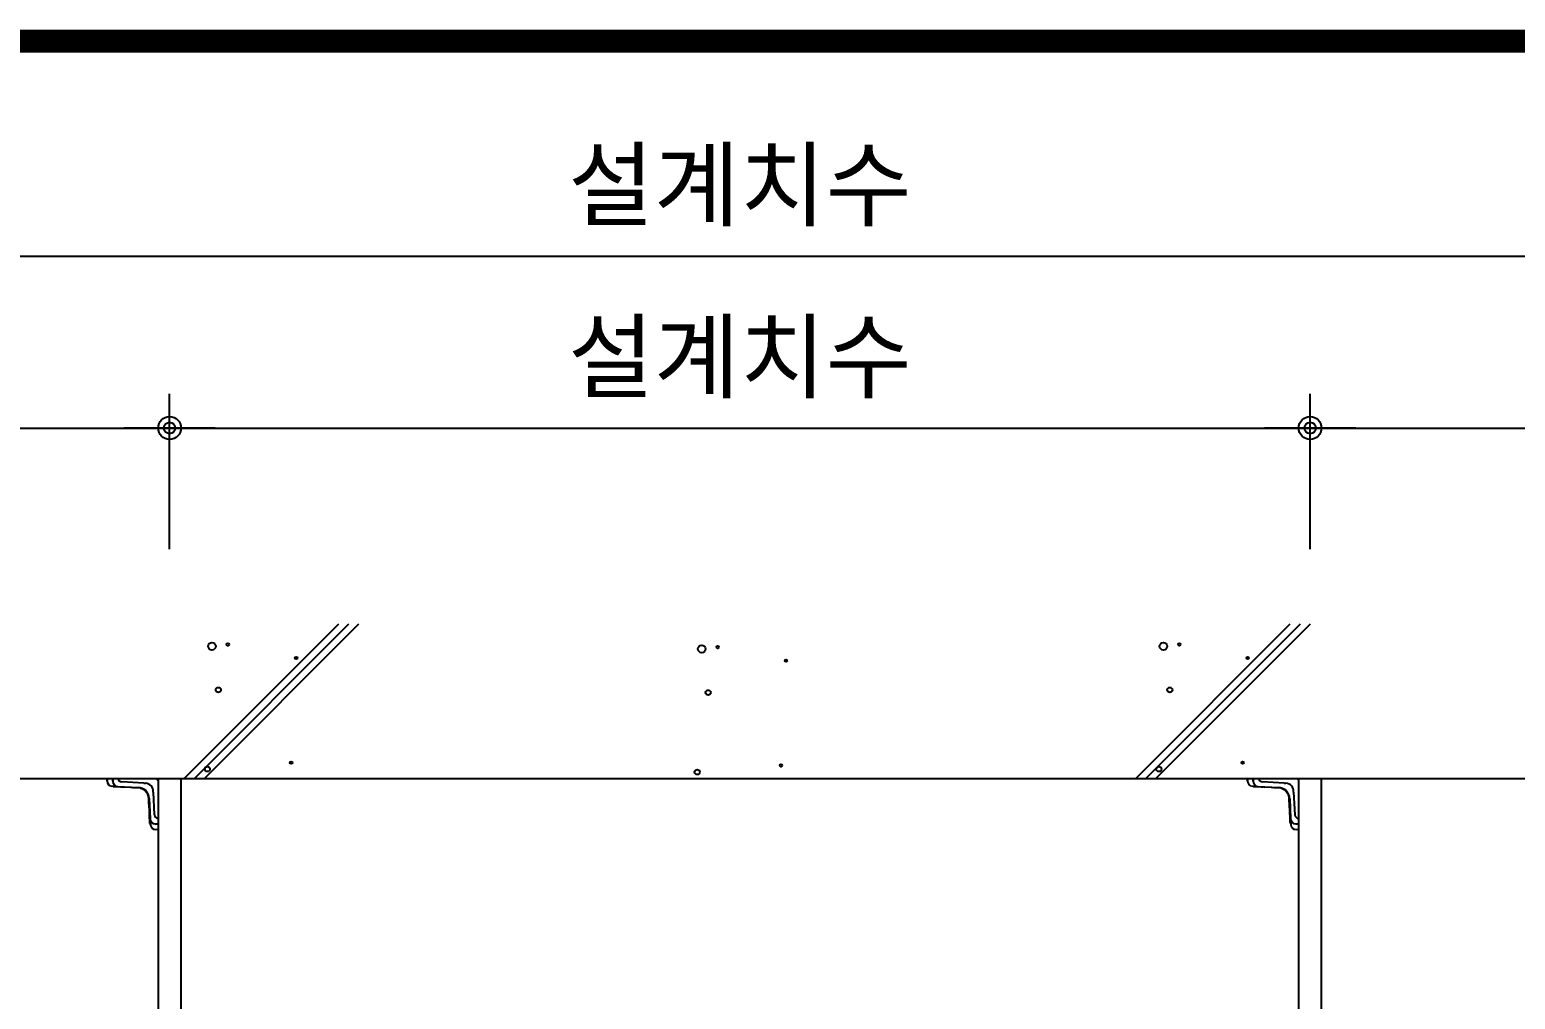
# Model space of a CAD drawing. Extents: x -256 to 8104, y -176 to 5714.
# Drawn here: x 3159 to 3810, y 3604 to 4029 of the extents above; entities that cross this region are included whole.
import ezdxf

# ---------------------------------------------------------------- set-up
doc = ezdxf.new("R2010")
doc.units = 0
doc.header["$LTSCALE"] = 30
doc.layers.get('0').update_dxf_attribs({"linetype": 'CONTINUOUS'})
doc.layers.get('DEFPOINTS').update_dxf_attribs({"linetype": 'CONTINUOUS'})
for name, color, linetype in [('0_toilet', 6, 'CONTINUOUS'), ('DIM', 7, 'CONTINUOUS'), ('경첩', 4, 'CONTINUOUS'), ('해치', 8, 'CONTINUOUS')]:
    doc.layers.add(name, color=color, linetype=linetype)
doc.styles.add('돋움', font='malgun.ttf')
doc.dimstyles.new('10', dxfattribs={"dimscale": 10, "dimtxt": 3, "dimasz": 1, "dimexe": 1.5, "dimexo": 2, "dimgap": 1, "dimtad": 1, "dimdec": 0, "dimlunit": 6, "dimtxsty": '돋움', "dimblk": 'DIMDOT', "dimcen": -1, "dimdle": 1.5, "dimclrt": 3, "dimazin": 3, "dimtfac": 1, "dimtdec": 0, "dimtix": 1, "dimtmove": 2, "dimatfit": 3, "dimldrblk": 'DIMDOT', "dimarcsym": 0})

# ---------------------------------------------------------------- blocks, each defined once
blk = doc.blocks.new('DIMDOT')
at = {"linetype": 'Continuous'}
blk.add_line((-2, 0), (2, 0), dxfattribs=at)
for radius in [0.5, 0.25]:
    blk.add_circle((0, 0), radius, dxfattribs=at)
blk = doc.blocks.new('*D18')
at = {"layer": 'DEFPOINTS', "color": 0, "ltscale": 10, "transparency": 16777216}
for p in [(12541.71, 4030.39), (12041.71, 3957.26), (12541.71, 3957.26)]:
    blk.add_point(p, dxfattribs=at)
at = {"layer": 'DIM', "color": 0, "lineweight": -2, "ltscale": 10, "transparency": 16777216}
for p, q in [((12041.71, 3977.26), (12041.71, 4045.39)), ((12541.71, 3977.26), (12541.71, 4045.39)), ((12051.71, 4030.39), (12531.71, 4030.39))]:
    blk.add_line(p, q, dxfattribs=at)
at = {"layer": 'DIM', "color": 0, "lineweight": -2, "ltscale": 10, "transparency": 16777216, "xscale": 10, "yscale": 10, "zscale": 10, "rotation": 180}
blk.add_blockref('DIMDOT', (12041.71, 4030.39), dxfattribs=at)
at = {"layer": 'DIM', "color": 0, "lineweight": -2, "ltscale": 10, "transparency": 16777216, "xscale": 10, "yscale": 10, "zscale": 10}
blk.add_blockref('DIMDOT', (12541.71, 4030.39), dxfattribs=at)
at = {"layer": 'DIM', "color": 3, "ltscale": 10, "transparency": 16777216, "insert": (12291.71, 4060.04), "char_height": 30, "attachment_point": 5, "style": '돋움'}
blk.add_mtext('설계치수', dxfattribs=at)
blk = doc.blocks.new('*D19')
at = {"layer": 'DEFPOINTS', "color": 0, "ltscale": 10, "transparency": 16777216}
for p in [(12541.71, 4105.72), (11041.71, 3957.26), (12541.71, 3957.26)]:
    blk.add_point(p, dxfattribs=at)
at = {"layer": 'DIM', "color": 0, "lineweight": -2, "ltscale": 10, "transparency": 16777216}
for p, q in [((11041.71, 3977.26), (11041.71, 4120.72)), ((12541.71, 3977.26), (12541.71, 4120.72)), ((11051.71, 4105.72), (12531.71, 4105.72))]:
    blk.add_line(p, q, dxfattribs=at)
at = {"layer": 'DIM', "color": 0, "lineweight": -2, "ltscale": 10, "transparency": 16777216, "xscale": 10, "yscale": 10, "zscale": 10, "rotation": 180}
blk.add_blockref('DIMDOT', (11041.71, 4105.72), dxfattribs=at)
at = {"layer": 'DIM', "color": 0, "lineweight": -2, "ltscale": 10, "transparency": 16777216, "xscale": 10, "yscale": 10, "zscale": 10}
blk.add_blockref('DIMDOT', (12541.71, 4105.72), dxfattribs=at)
at = {"layer": 'DIM', "color": 3, "ltscale": 10, "transparency": 16777216, "insert": (11791.71, 4135.38), "char_height": 30, "attachment_point": 5, "style": '돋움'}
blk.add_mtext('설계치수', dxfattribs=at)
blk = doc.blocks.new('*D20')
at = {"layer": 'DEFPOINTS', "color": 0, "ltscale": 10, "transparency": 16777216}
for p in [(12041.71, 4030.39), (11541.71, 3957.26), (12041.71, 3957.26)]:
    blk.add_point(p, dxfattribs=at)
at = {"layer": 'DIM', "color": 0, "lineweight": -2, "ltscale": 10, "transparency": 16777216}
for p, q in [((11541.71, 3977.26), (11541.71, 4045.39)), ((12041.71, 3977.26), (12041.71, 4045.39)), ((11551.71, 4030.39), (12031.71, 4030.39))]:
    blk.add_line(p, q, dxfattribs=at)
at = {"layer": 'DIM', "color": 0, "lineweight": -2, "ltscale": 10, "transparency": 16777216, "xscale": 10, "yscale": 10, "zscale": 10, "rotation": 180}
blk.add_blockref('DIMDOT', (11541.71, 4030.39), dxfattribs=at)
at = {"layer": 'DIM', "color": 0, "lineweight": -2, "ltscale": 10, "transparency": 16777216, "xscale": 10, "yscale": 10, "zscale": 10}
blk.add_blockref('DIMDOT', (12041.71, 4030.39), dxfattribs=at)
at = {"layer": 'DIM', "color": 3, "ltscale": 10, "transparency": 16777216, "insert": (11791.71, 4060.04), "char_height": 30, "attachment_point": 5, "style": '돋움'}
blk.add_mtext('설계치수', dxfattribs=at)
blk = doc.blocks.new('*D21')
at = {"layer": 'DEFPOINTS', "color": 0, "ltscale": 10, "transparency": 16777216}
for p in [(11541.71, 4030.39), (11041.71, 3957.26), (11541.71, 3957.26)]:
    blk.add_point(p, dxfattribs=at)
at = {"layer": 'DIM', "color": 0, "lineweight": -2, "ltscale": 10, "transparency": 16777216}
for p, q in [((11041.71, 3977.26), (11041.71, 4045.39)), ((11541.71, 3977.26), (11541.71, 4045.39)), ((11051.71, 4030.39), (11531.71, 4030.39))]:
    blk.add_line(p, q, dxfattribs=at)
at = {"layer": 'DIM', "color": 0, "lineweight": -2, "ltscale": 10, "transparency": 16777216, "xscale": 10, "yscale": 10, "zscale": 10, "rotation": 180}
blk.add_blockref('DIMDOT', (11041.71, 4030.39), dxfattribs=at)
at = {"layer": 'DIM', "color": 0, "lineweight": -2, "ltscale": 10, "transparency": 16777216, "xscale": 10, "yscale": 10, "zscale": 10}
blk.add_blockref('DIMDOT', (11541.71, 4030.39), dxfattribs=at)
at = {"layer": 'DIM', "color": 3, "ltscale": 10, "transparency": 16777216, "insert": (11291.71, 4060.04), "char_height": 30, "attachment_point": 5, "style": '돋움'}
blk.add_mtext('설계치수', dxfattribs=at)
blk = doc.blocks.new('AURA_01', base_point=(8321.48, 175.76))
blk.add_line((11041.71, 3876.82), (12541.71, 3876.82))
at = {"color": 4}
for p, q in [((11530.45, 3874.74), (11520.73, 3875.33)), ((12030.4, 3874.74), (12020.68, 3875.33)), ((11530.45, 3874.74), (11531.12, 3874.74)), ((11534.53, 3870.87), (11535.03, 3860.84)), ((12030.4, 3874.74), (12031.07, 3874.74)), ((12034.48, 3870.87), (12034.98, 3860.84))]:
    blk.add_line(p, q, dxfattribs=at)
at = {"color": 8, "const_width": 10}
blk.add_lwpolyline([(10805.64, 4199.92), (14153.46, 4199.92)], dxfattribs=at)
at = {"color": 4}
for centre, radius, start, end in [((11520.81, 3876.93), 1.61, 184.02269, 266.84997), ((12020.76, 3876.93), 1.61, 184.02269, 266.84997), ((11530.88, 3871.09), 3.66, 356.64811, 86.2207), ((12030.83, 3871.09), 3.66, 356.64811, 86.2207), ((11536.68, 3861.02), 1.65, 186.1664, 269.59836), ((12036.63, 3861.02), 1.65, 186.1664, 269.59836)]:
    blk.add_arc(centre, radius, start, end, dxfattribs=at)
at = {"layer": '0_toilet'}
for p, q in [((11536.71, 3876.82), (11536.71, 3151.82)), ((11546.71, 3876.82), (11546.71, 3151.82)), ((12036.66, 3876.82), (12036.66, 3151.82)), ((12046.76, 3151.81), (12046.76, 3876.81))]:
    blk.add_line(p, q, dxfattribs=at)
at = {"layer": '경첩', "color": 4, "linetype": 'Continuous', "lineweight": 15}
for p, q in [((11514.21, 3875.68), (11514.21, 3876.82)), ((11514.21, 3876.82), (11514.46, 3876.82)), ((11514.46, 3875.68), (11514.21, 3875.68)), ((11514.46, 3876.82), (11514.46, 3875.68)), ((11514.46, 3876.82), (11516.61, 3876.82)), ((11516.61, 3876.82), (11516.61, 3875.57)), ((11516.61, 3875.57), (11516.71, 3875.57)), ((11516.71, 3875.56), (11516.71, 3876.82)), ((11516.71, 3876.82), (11516.96, 3876.82)), ((11516.71, 3875.56), (11516.96, 3875.56)), ((11516.96, 3876.82), (11516.96, 3875.56)), ((11535.21, 3876.82), (11516.96, 3876.82)), ((11536.71, 3857.07), (11536.71, 3875.32)), ((12014.16, 3875.68), (12014.16, 3876.82)), ((12014.16, 3876.82), (12014.41, 3876.82)), ((12014.41, 3875.68), (12014.16, 3875.68)), ((12014.41, 3876.82), (12014.41, 3875.68)), ((12014.41, 3876.82), (12016.56, 3876.82)), ((12016.56, 3876.82), (12016.56, 3875.57)), ((12016.56, 3875.57), (12016.66, 3875.57)), ((12016.66, 3875.56), (12016.66, 3876.82)), ((12016.66, 3876.82), (12016.91, 3876.82)), ((12016.66, 3875.56), (12016.91, 3875.56)), ((12016.91, 3876.82), (12016.91, 3875.56)), ((12035.16, 3876.82), (12016.91, 3876.82)), ((12036.66, 3857.07), (12036.66, 3875.32)), ((11518.95, 3873.21), (11516.45, 3873.33)), ((11516.47, 3873.58), (11517.91, 3873.51)), ((11516.95, 3873.14), (11517.11, 3873.3)), ((11516.95, 3873.14), (11517.03, 3873.05)), ((11520.25, 3872.9), (11517.03, 3873.05)), ((11527.93, 3872.79), (11518.95, 3873.21)), ((11518.97, 3873.46), (11527.94, 3873.04)), ((11520.25, 3872.9), (11520.49, 3873.14)), ((11520.92, 3872.87), (11521.16, 3873.11)), ((11521.26, 3872.85), (11521.5, 3873.09)), ((11521.93, 3872.82), (11522.17, 3873.06)), ((11524.64, 3872.69), (11521.93, 3872.82)), ((11524.64, 3872.69), (11524.87, 3872.93)), ((11525.31, 3872.66), (11525.55, 3872.9)), ((11525.65, 3872.65), (11525.89, 3872.89)), ((11526.32, 3872.61), (11526.56, 3872.85)), ((11527.67, 3872.55), (11526.32, 3872.61)), ((11527.67, 3872.55), (11527.91, 3872.79)), ((11527.91, 3872.54), (11527.67, 3872.55)), ((11528.92, 3872.38), (11529.12, 3872.59)), ((11529.45, 3872.21), (11529.64, 3872.4)), ((11529.7, 3872.1), (11529.89, 3872.29)), ((11530.16, 3871.85), (11530.34, 3872.04)), ((11530.37, 3871.72), (11530.55, 3871.89)), ((11531.46, 3870.68), (11531.64, 3870.86)), ((11531.61, 3870.48), (11531.79, 3870.66)), ((11531.88, 3870.04), (11532.06, 3870.22)), ((11532, 3869.8), (11532.18, 3869.99)), ((11532.16, 3869.4), (11532.36, 3869.6)), ((11532.52, 3869.09), (11532.31, 3868.88)), ((11532.32, 3868.88), (11532.52, 3869.08)), ((11532.39, 3868.51), (11532.6, 3868.72)), ((11532.42, 3868.28), (11532.64, 3868.51)), ((12018.9, 3873.21), (12016.4, 3873.33)), ((12016.42, 3873.58), (12017.86, 3873.51)), ((12016.9, 3873.14), (12017.06, 3873.3)), ((12016.9, 3873.14), (12016.98, 3873.05)), ((12020.2, 3872.9), (12016.98, 3873.05)), ((12027.88, 3872.79), (12018.9, 3873.21)), ((12018.92, 3873.46), (12027.89, 3873.04)), ((12020.2, 3872.9), (12020.44, 3873.14)), ((12020.87, 3872.87), (12021.11, 3873.11)), ((12021.21, 3872.85), (12021.45, 3873.09)), ((12021.88, 3872.82), (12022.12, 3873.06)), ((12024.59, 3872.69), (12021.88, 3872.82)), ((12024.59, 3872.69), (12024.82, 3872.93)), ((12025.26, 3872.66), (12025.5, 3872.9)), ((12025.6, 3872.65), (12025.84, 3872.89)), ((12026.27, 3872.61), (12026.51, 3872.85)), ((12027.62, 3872.55), (12026.27, 3872.61)), ((12027.62, 3872.55), (12027.86, 3872.79)), ((12027.86, 3872.54), (12027.62, 3872.55)), ((12028.87, 3872.38), (12029.07, 3872.59)), ((12029.4, 3872.21), (12029.59, 3872.4)), ((12029.65, 3872.1), (12029.84, 3872.29)), ((12030.11, 3871.85), (12030.29, 3872.04)), ((12030.32, 3871.72), (12030.5, 3871.89)), ((12031.41, 3870.68), (12031.59, 3870.86)), ((12031.56, 3870.48), (12031.74, 3870.66)), ((12031.83, 3870.04), (12032.01, 3870.22)), ((12031.95, 3869.8), (12032.13, 3869.99)), ((12032.11, 3869.4), (12032.31, 3869.6)), ((12032.47, 3869.09), (12032.26, 3868.88)), ((12032.27, 3868.88), (12032.47, 3869.08)), ((12032.34, 3868.51), (12032.55, 3868.72)), ((12032.37, 3868.28), (12032.59, 3868.51)), ((11532.47, 3867.37), (11532.44, 3868.02)), ((11532.47, 3867.37), (11532.71, 3867.61)), ((11532.47, 3867.27), (11532.71, 3867.51)), ((11532.47, 3867.27), (11532.47, 3867.37)), ((11532.49, 3866.93), (11532.47, 3867.27)), ((11532.49, 3866.93), (11532.73, 3867.17)), ((11532.49, 3866.83), (11532.73, 3867.07)), ((11532.49, 3866.83), (11532.49, 3866.93)), ((11532.54, 3865.91), (11532.49, 3866.83)), ((11532.54, 3865.91), (11532.77, 3866.15)), ((11532.55, 3865.68), (11532.79, 3865.91)), ((11532.57, 3865.25), (11532.55, 3865.68)), ((11532.57, 3865.25), (11532.81, 3865.49)), ((11532.57, 3865.25), (11532.81, 3865.48)), ((11532.7, 3862.38), (11532.57, 3865.25)), ((11533.11, 3859.06), (11532.69, 3868.03)), ((11532.7, 3862.38), (11532.94, 3862.61)), ((11532.72, 3862.04), (11532.96, 3862.28)), ((11532.75, 3861.36), (11532.72, 3862.04)), ((11532.94, 3868.04), (11533.36, 3859.07)), ((12032.42, 3867.37), (12032.39, 3868.02)), ((12032.42, 3867.37), (12032.66, 3867.61)), ((12032.42, 3867.27), (12032.66, 3867.51)), ((12032.42, 3867.27), (12032.42, 3867.37)), ((12032.44, 3866.93), (12032.42, 3867.27)), ((12032.44, 3866.93), (12032.68, 3867.17)), ((12032.44, 3866.83), (12032.68, 3867.07)), ((12032.44, 3866.83), (12032.44, 3866.93)), ((12032.49, 3865.91), (12032.44, 3866.83)), ((12032.49, 3865.91), (12032.72, 3866.15)), ((12032.5, 3865.68), (12032.74, 3865.91)), ((12032.52, 3865.25), (12032.5, 3865.68)), ((12032.52, 3865.25), (12032.76, 3865.49)), ((12032.52, 3865.25), (12032.76, 3865.48)), ((12032.65, 3862.38), (12032.52, 3865.25)), ((12033.06, 3859.06), (12032.64, 3868.03)), ((12032.65, 3862.38), (12032.89, 3862.61)), ((12032.67, 3862.04), (12032.91, 3862.28)), ((12032.7, 3861.36), (12032.67, 3862.04)), ((12032.89, 3868.04), (12033.31, 3859.07)), ((11532.75, 3861.36), (11532.99, 3861.6)), ((11532.77, 3861.03), (11533, 3861.26)), ((11532.8, 3860.35), (11533.04, 3860.59)), ((11532.92, 3857.65), (11532.8, 3860.35)), ((11532.92, 3857.65), (11533.16, 3857.89)), ((11533.03, 3857.05), (11533.2, 3857.21)), ((11533.23, 3856.56), (11533.11, 3859.06)), ((11533.41, 3858.02), (11533.48, 3856.57)), ((11535.46, 3857.07), (11536.71, 3857.07)), ((11535.46, 3856.82), (11535.46, 3857.07)), ((11535.46, 3856.82), (11535.46, 3856.72)), ((11536.71, 3856.82), (11535.46, 3856.82)), ((11535.46, 3856.72), (11536.71, 3856.72)), ((11536.71, 3857.07), (11536.71, 3856.82)), ((11536.71, 3856.72), (11536.71, 3854.57)), ((12032.7, 3861.36), (12032.94, 3861.6)), ((12032.72, 3861.03), (12032.95, 3861.26)), ((12032.75, 3860.35), (12032.99, 3860.59)), ((12032.87, 3857.65), (12032.75, 3860.35)), ((12032.87, 3857.65), (12033.11, 3857.89)), ((12032.98, 3857.05), (12033.15, 3857.21)), ((12033.18, 3856.56), (12033.06, 3859.06)), ((12033.36, 3858.02), (12033.43, 3856.57)), ((12035.41, 3857.07), (12036.66, 3857.07)), ((12035.41, 3856.82), (12035.41, 3857.07)), ((12035.41, 3856.82), (12035.41, 3856.72)), ((12036.66, 3856.82), (12035.41, 3856.82)), ((12035.41, 3856.72), (12036.66, 3856.72)), ((12036.66, 3857.07), (12036.66, 3856.82)), ((12036.66, 3856.72), (12036.66, 3854.57)), ((11535.57, 3854.57), (11536.71, 3854.57)), ((11535.57, 3854.57), (11535.57, 3854.32)), ((11536.71, 3854.32), (11535.57, 3854.32)), ((11536.71, 3854.57), (11536.71, 3854.32)), ((12035.52, 3854.57), (12036.66, 3854.57)), ((12035.52, 3854.57), (12035.52, 3854.32)), ((12036.66, 3854.32), (12035.52, 3854.32)), ((12036.66, 3854.57), (12036.66, 3854.32))]:
    blk.add_line(p, q, dxfattribs=at)
at = {"layer": '경첩', "color": 4, "linetype": 'Continuous', "lineweight": 15, "flags": 128}
for points in [[(11516.47, 3873.58), (11516.46, 3873.53), (11516.46, 3873.48), (11516.46, 3873.44), (11516.46, 3873.4), (11516.46, 3873.37), (11516.45, 3873.35), (11516.45, 3873.34), (11516.45, 3873.33)], [(11518.95, 3873.21), (11518.95, 3873.22), (11518.95, 3873.23), (11518.96, 3873.25), (11518.96, 3873.29), (11518.96, 3873.32), (11518.96, 3873.37), (11518.96, 3873.41), (11518.97, 3873.46)], [(11520.92, 3872.87), (11520.91, 3872.87), (11520.87, 3872.87), (11520.81, 3872.87), (11520.72, 3872.88), (11520.62, 3872.88), (11520.5, 3872.89), (11520.38, 3872.9), (11520.25, 3872.9)], [(11521.93, 3872.82), (11521.82, 3872.83), (11521.7, 3872.83), (11521.6, 3872.84), (11521.5, 3872.84), (11521.42, 3872.85), (11521.35, 3872.85), (11521.3, 3872.85), (11521.27, 3872.85), (11521.26, 3872.85)], [(11525.31, 3872.66), (11525.3, 3872.66), (11525.26, 3872.66), (11525.2, 3872.67), (11525.11, 3872.67), (11525.01, 3872.68), (11524.89, 3872.68), (11524.77, 3872.69), (11524.64, 3872.69)], [(11526.32, 3872.61), (11526.19, 3872.62), (11526.07, 3872.63), (11525.95, 3872.63), (11525.85, 3872.64), (11525.76, 3872.64), (11525.7, 3872.64), (11525.66, 3872.65), (11525.65, 3872.65)], [(11527.93, 3872.79), (11527.93, 3872.79), (11527.93, 3872.81), (11527.93, 3872.83), (11527.93, 3872.86), (11527.93, 3872.9), (11527.93, 3872.94), (11527.94, 3872.99), (11527.94, 3873.04)], [(11532.32, 3868.88), (11532.32, 3868.88), (11532.32, 3868.88)], [(11532.42, 3868.28), (11532.4, 3868.45), (11532.39, 3868.51)], [(12016.42, 3873.58), (12016.41, 3873.53), (12016.41, 3873.48), (12016.41, 3873.44), (12016.41, 3873.4), (12016.41, 3873.37), (12016.4, 3873.35), (12016.4, 3873.34), (12016.4, 3873.33)], [(12018.9, 3873.21), (12018.9, 3873.22), (12018.9, 3873.23), (12018.91, 3873.25), (12018.91, 3873.29), (12018.91, 3873.32), (12018.91, 3873.37), (12018.91, 3873.41), (12018.92, 3873.46)], [(12020.87, 3872.87), (12020.86, 3872.87), (12020.82, 3872.87), (12020.76, 3872.87), (12020.67, 3872.88), (12020.57, 3872.88), (12020.45, 3872.89), (12020.33, 3872.9), (12020.2, 3872.9)], [(12021.88, 3872.82), (12021.77, 3872.83), (12021.65, 3872.83), (12021.55, 3872.84), (12021.45, 3872.84), (12021.37, 3872.85), (12021.3, 3872.85), (12021.25, 3872.85), (12021.22, 3872.85), (12021.21, 3872.85)], [(12025.26, 3872.66), (12025.25, 3872.66), (12025.21, 3872.66), (12025.15, 3872.67), (12025.06, 3872.67), (12024.96, 3872.68), (12024.84, 3872.68), (12024.72, 3872.69), (12024.59, 3872.69)], [(12026.27, 3872.61), (12026.14, 3872.62), (12026.02, 3872.63), (12025.9, 3872.63), (12025.8, 3872.64), (12025.71, 3872.64), (12025.65, 3872.64), (12025.61, 3872.65), (12025.6, 3872.65)], [(12027.88, 3872.79), (12027.88, 3872.79), (12027.88, 3872.81), (12027.88, 3872.83), (12027.88, 3872.86), (12027.88, 3872.9), (12027.88, 3872.94), (12027.89, 3872.99), (12027.89, 3873.04)], [(12032.27, 3868.88), (12032.27, 3868.88), (12032.27, 3868.88)], [(12032.37, 3868.28), (12032.35, 3868.45), (12032.34, 3868.51)], [(11532.55, 3865.68), (11532.54, 3865.75), (11532.54, 3865.83), (11532.54, 3865.91)], [(11532.57, 3865.25), (11532.57, 3865.25), (11532.57, 3865.25)], [(11532.69, 3868.03), (11532.69, 3868.03), (11532.7, 3868.03), (11532.73, 3868.03), (11532.76, 3868.03), (11532.8, 3868.04), (11532.84, 3868.04), (11532.89, 3868.04), (11532.94, 3868.04)], [(12032.5, 3865.68), (12032.49, 3865.75), (12032.49, 3865.83), (12032.49, 3865.91)], [(12032.52, 3865.25), (12032.52, 3865.25), (12032.52, 3865.25)], [(12032.64, 3868.03), (12032.64, 3868.03), (12032.65, 3868.03), (12032.68, 3868.03), (12032.71, 3868.03), (12032.75, 3868.04), (12032.79, 3868.04), (12032.84, 3868.04), (12032.89, 3868.04)], [(11532.8, 3860.35), (11532.79, 3860.48), (11532.79, 3860.61), (11532.78, 3860.73), (11532.77, 3860.83), (11532.77, 3860.91), (11532.77, 3860.97), (11532.77, 3861.01), (11532.77, 3861.03)], [(11532.95, 3857.14), (11532.94, 3857.24), (11532.94, 3857.37), (11532.93, 3857.51), (11532.92, 3857.65)], [(11532.95, 3857.14), (11532.97, 3857.12), (11532.99, 3857.1), (11533, 3857.09), (11533.01, 3857.07), (11533.02, 3857.06), (11533.03, 3857.06), (11533.03, 3857.05), (11533.03, 3857.05)], [(11533.11, 3859.06), (11533.11, 3859.06), (11533.13, 3859.06), (11533.15, 3859.06), (11533.18, 3859.06), (11533.22, 3859.06), (11533.26, 3859.06), (11533.31, 3859.07), (11533.36, 3859.07)], [(11533.48, 3856.57), (11533.43, 3856.57), (11533.38, 3856.56), (11533.34, 3856.56), (11533.3, 3856.56), (11533.27, 3856.56), (11533.25, 3856.56), (11533.23, 3856.56), (11533.23, 3856.56)], [(12032.75, 3860.35), (12032.74, 3860.48), (12032.74, 3860.61), (12032.73, 3860.73), (12032.72, 3860.83), (12032.72, 3860.91), (12032.72, 3860.97), (12032.72, 3861.01), (12032.72, 3861.03)], [(12032.9, 3857.14), (12032.89, 3857.24), (12032.89, 3857.37), (12032.88, 3857.51), (12032.87, 3857.65)], [(12032.9, 3857.14), (12032.92, 3857.12), (12032.94, 3857.1), (12032.95, 3857.09), (12032.96, 3857.07), (12032.97, 3857.06), (12032.98, 3857.06), (12032.98, 3857.05), (12032.98, 3857.05)], [(12033.06, 3859.06), (12033.06, 3859.06), (12033.08, 3859.06), (12033.1, 3859.06), (12033.13, 3859.06), (12033.17, 3859.06), (12033.21, 3859.06), (12033.26, 3859.07), (12033.31, 3859.07)], [(12033.43, 3856.57), (12033.38, 3856.57), (12033.33, 3856.56), (12033.29, 3856.56), (12033.25, 3856.56), (12033.22, 3856.56), (12033.2, 3856.56), (12033.18, 3856.56), (12033.18, 3856.56)]]:
    blk.add_lwpolyline(points, dxfattribs=at)
at = {"layer": '경첩', "color": 4, "linetype": 'Continuous', "lineweight": 15}
for centre, radius, start, end in [((11516.56, 3875.68), 2.35, 180, 267.30166), ((11516.56, 3875.68), 2.1, 180, 267.30166), ((11519.06, 3875.56), 2.35, 180, 267.30166), ((11519.06, 3875.56), 2.1, 180, 267.30166), ((11535.21, 3875.32), 1.5, 0, 90), ((12016.51, 3875.68), 2.35, 180, 267.30166), ((12016.51, 3875.68), 2.1, 180, 267.30166), ((12019.01, 3875.56), 2.35, 180, 267.30166), ((12019.01, 3875.56), 2.1, 180, 267.30166), ((12035.16, 3875.32), 1.5, 0, 90), ((11527.69, 3867.8), 4.75, 75, 87.30166), ((11527.69, 3867.8), 5, 2.69834, 87.30166), ((11527.69, 3867.8), 5.25, 2.69834, 87.30166), ((11527.69, 3867.8), 4.75, 68.24939, 75.00018), ((11527.69, 3867.8), 4.75, 58.70023, 65.00519), ((11527.69, 3867.8), 4.75, 55.61419, 58.70089), ((11527.69, 3867.8), 4.75, 37.43916, 55.61511), ((11527.69, 3867.79), 4.75, 34.38551, 37.43877), ((11527.69, 3867.8), 4.75, 28.17355, 34.38489), ((11527.69, 3867.8), 4.75, 19.76602, 24.99481), ((11527.69, 3867.8), 4.75, 13.24314, 19.76602), ((11527.69, 3867.8), 4.75, 8.6056, 13.16233), ((12027.64, 3867.8), 4.75, 75, 87.30166), ((12027.64, 3867.8), 5, 2.69834, 87.30166), ((12027.64, 3867.8), 5.25, 2.69834, 87.30166), ((12027.64, 3867.8), 4.75, 68.24939, 75.00018), ((12027.64, 3867.8), 4.75, 58.70023, 65.00519), ((12027.64, 3867.8), 4.75, 55.61419, 58.70089), ((12027.64, 3867.8), 4.75, 37.43916, 55.61511), ((12027.64, 3867.79), 4.75, 34.38551, 37.43877), ((12027.64, 3867.8), 4.75, 28.17355, 34.38489), ((12027.64, 3867.8), 4.75, 19.76602, 24.99481), ((12027.64, 3867.8), 4.75, 13.24314, 19.76602), ((12027.64, 3867.8), 4.75, 8.6056, 13.16233), ((11527.69, 3867.8), 4.75, 2.69834, 5.90882), ((12027.64, 3867.8), 4.75, 2.69834, 5.90882), ((11535.46, 3859.17), 2.35, 182.69834, 270), ((11535.57, 3856.67), 2.35, 182.69834, 270), ((11535.46, 3859.17), 2.1, 182.69834, 270), ((11535.57, 3856.67), 2.1, 182.69834, 270), ((12035.41, 3859.17), 2.35, 182.69834, 270), ((12035.52, 3856.67), 2.35, 182.69834, 270), ((12035.41, 3859.17), 2.1, 182.69834, 270), ((12035.52, 3856.67), 2.1, 182.69834, 270)]:
    blk.add_arc(centre, radius, start, end, dxfattribs=at)
at = {"layer": '해치'}
for p, q in [((11548.17, 3876.82), (11615.91, 3944.56)), ((11556.99, 3876.82), (11624.73, 3944.56)), ((11965.29, 3876.82), (12033.03, 3944.56)), ((11974.12, 3876.82), (12041.85, 3944.56))]:
    blk.add_line(p, q, dxfattribs=at)
at = {"layer": '해치', "color": 2}
for p, q in [((11552.58, 3876.82), (11620.32, 3944.56)), ((11969.7, 3876.82), (12037.44, 3944.56))]:
    blk.add_line(p, q, dxfattribs=at)
at = {"layer": '해치'}
for centre, radius in [((11560.29, 3934.77), 1.68), ((11567.23, 3935.56), 0.56), ((11775.03, 3933.59), 1.68), ((11781.97, 3934.38), 0.56), ((11977.41, 3934.77), 1.68), ((11984.36, 3935.56), 0.56), ((11597.23, 3929.59), 0.56), ((11811.97, 3928.41), 0.56), ((12014.36, 3929.59), 0.56), ((11563.09, 3915.6), 1.12), ((11777.83, 3914.43), 1.12), ((11980.21, 3915.6), 1.12), ((11558.28, 3880.93), 1.12), ((11594.99, 3883.72), 0.559), ((11809.73, 3882.54), 0.559), ((11975.4, 3880.93), 1.12), ((12012.12, 3883.72), 0.559), ((11773.02, 3879.61), 1.12)]:
    blk.add_circle(centre, radius, dxfattribs=at)
at = {"layer": 'DIM', "ltscale": 10}
for base, p1, p2, picture, middle in [((12541.71, 4105.72), (11041.71, 3957.26), (12541.71, 3957.26), '*D19', (11791.71, 4135.38)), ((11541.71, 4030.39), (11041.71, 3957.26), (11541.71, 3957.26), '*D21', (11291.71, 4060.04)), ((12041.71, 4030.39), (11541.71, 3957.26), (12041.71, 3957.26), '*D20', (11791.71, 4060.04)), ((12541.71, 4030.39), (12041.71, 3957.26), (12541.71, 3957.26), '*D18', (12291.71, 4060.04))]:
    dim = blk.add_linear_dim(base=base, p1=p1, p2=p2, text='설계치수', dimstyle='10', override={"dimtxsty": '돋움'}, dxfattribs=at)
    dim.commit()
    dim.dimension.update_dxf_attribs({"geometry": picture, "text_midpoint": middle})

msp = doc.modelspace()

# ---------------------------------------------------------------- block references
msp.add_blockref('AURA_01', (0, 0))

doc.saveas('drawing.dxf')
